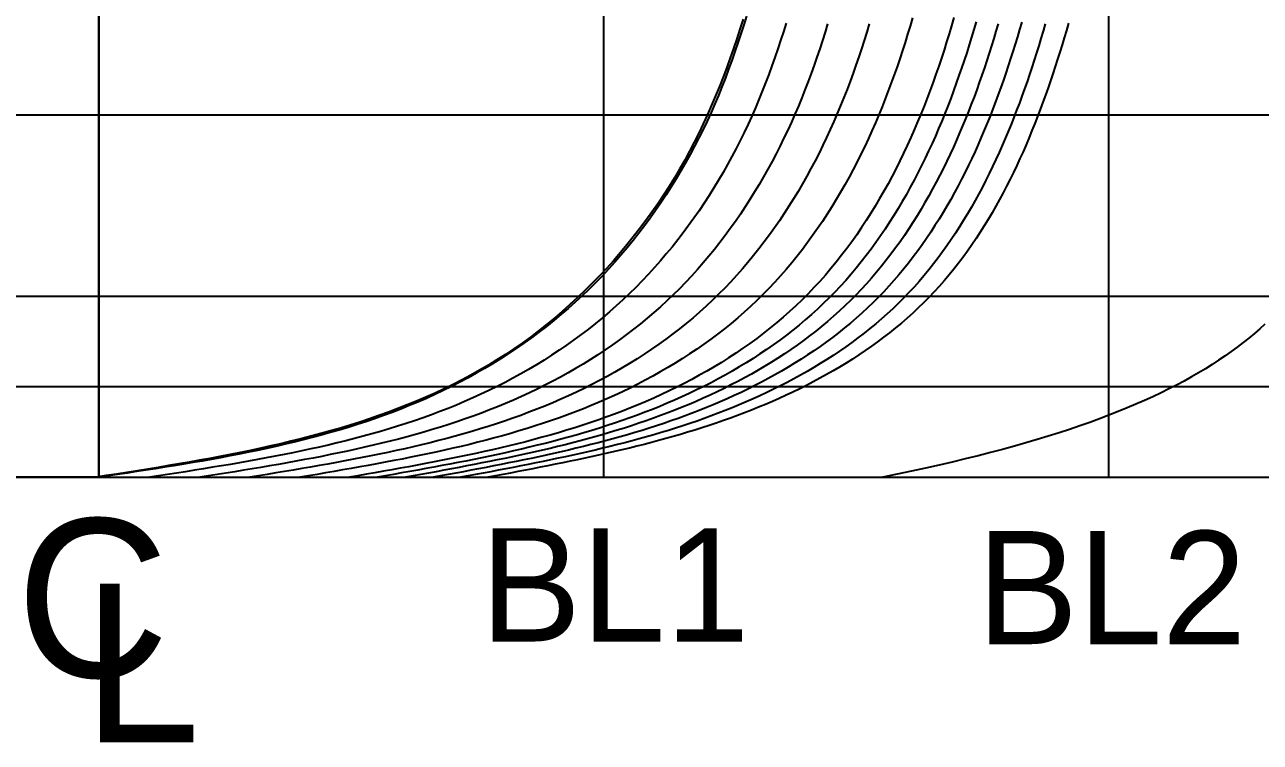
# Model space of a CAD drawing. Extents: x 3 to 181, y 2 to 128.
# Drawn here: x 91.73 to 98.55, y 78.96 to 82.92 of the extents above; entities that cross this region are included whole.
import ezdxf

# ---------------------------------------------------------------- set-up
doc = ezdxf.new("R2010")
doc.units = 0
doc.layers.get('0').update_dxf_attribs({"linetype": 'CONTINUOUS'})

msp = doc.modelspace()

# ---------------------------------------------------------------- linework, layer by layer
for p, q in [((94.9265, 80.4193), (94.9265, 96.4926)), ((97.7153, 80.4193), (97.7153, 96.4926)), ((92.1377, 80.4193), (92.1377, 89.4914)), ((92.1377, 89.4914), (92.1377, 80.4193)), ((92.1377, 89.4914), (92.1377, 80.5411)), ((92.1377, 89.4914), (92.1377, 80.4193)), ((92.1377, 80.4193), (92.1377, 86.7243)), ((92.1377, 80.4193), (92.1377, 86.3162)), ((92.1377, 80.4193), (92.1377, 85.8626)), ((80.6683, 82.4196), (92.1377, 82.4196)), ((92.1377, 82.4196), (103.6072, 82.4196)), ((80.6683, 81.4196), (92.1377, 81.4196)), ((92.1377, 81.4196), (103.6072, 81.4196)), ((80.6683, 80.9196), (92.1377, 80.9196)), ((92.1377, 80.9196), (103.6072, 80.9196)), ((80.6682, 80.4193), (92.1377, 80.4193)), ((92.1377, 80.4193), (80.6683, 80.4193)), ((92.1377, 80.4193), (103.6072, 80.4193)), ((92.1377, 80.4193), (95.9403, 80.4193)), ((92.1377, 80.4193), (103.2928, 80.4193)), ((92.1377, 80.4193), (92.1377, 80.4193)), ((92.1377, 80.4193), (103.6072, 80.4193)), ((92.1377, 80.4193), (103.2928, 80.4193))]:
    msp.add_line(p, q)
for points in [[(95.7136, 82.9655, 0), (95.6984, 82.9162, 0), (95.6828, 82.867, 0), (95.6667, 82.8179, 0), (95.6502, 82.7691, 0), (95.6331, 82.7204, 0), (95.6154, 82.6719, 0), (95.5972, 82.6236, 0), (95.5784, 82.5756, 0), (95.559, 82.5278, 0), (95.5388, 82.4802, 0), (95.518, 82.4329, 0), (95.4965, 82.3859, 0), (95.4742, 82.3392, 0), (95.4512, 82.2928, 0), (95.4274, 82.2467, 0), (95.403, 82.201, 0), (95.3778, 82.1557, 0), (95.3519, 82.1107, 0), (95.3253, 82.0661, 0), (95.298, 82.0219, 0), (95.27, 81.9782, 0), (95.2412, 81.9349, 0), (95.2118, 81.8921, 0), (95.1817, 81.8497, 0), (95.1509, 81.8079, 0), (95.1194, 81.7665, 0), (95.0873, 81.7258, 0), (95.0544, 81.6855, 0), (95.0209, 81.6459, 0), (94.9867, 81.6068, 0), (94.9519, 81.5683, 0), (94.9163, 81.5304, 0), (94.8802, 81.4932, 0), (94.8433, 81.4567, 0), (94.8058, 81.4208, 0), (94.7677, 81.3856, 0), (94.7289, 81.3511, 0), (94.6896, 81.3173, 0), (94.6496, 81.2842, 0), (94.6091, 81.2518, 0), (94.568, 81.2201, 0), (94.5264, 81.1892, 0), (94.4843, 81.159, 0), (94.4416, 81.1295, 0), (94.3986, 81.1008, 0), (94.355, 81.0728, 0), (94.3111, 81.0455, 0), (94.2667, 81.019, 0), (94.222, 80.9933, 0), (94.1769, 80.9683, 0), (94.1314, 80.9441, 0), (94.0856, 80.9207, 0), (94.0395, 80.8981, 0), (93.9931, 80.8762, 0), (93.9464, 80.855, 0), (93.8994, 80.8346, 0), (93.8522, 80.8149, 0), (93.8047, 80.7959, 0), (93.7569, 80.7775, 0), (93.7088, 80.7598, 0), (93.6606, 80.7427, 0), (93.6121, 80.7262, 0), (93.5633, 80.7102, 0), (93.5144, 80.6949, 0), (93.4652, 80.6801, 0), (93.4158, 80.6658, 0), (93.3662, 80.652, 0), (93.3165, 80.6387, 0), (93.2665, 80.6258, 0), (93.2164, 80.6134, 0), (93.1661, 80.6014, 0), (93.1156, 80.5898, 0), (93.0651, 80.5786, 0), (93.0143, 80.5678, 0), (92.9634, 80.5573, 0), (92.9125, 80.5471, 0), (92.8613, 80.5372, 0), (92.8101, 80.5276, 0), (92.7588, 80.5183, 0), (92.7074, 80.5092, 0), (92.6559, 80.5003, 0), (92.6043, 80.4916, 0), (92.5526, 80.4831, 0), (92.5009, 80.4748, 0), (92.4491, 80.4666, 0), (92.3973, 80.4585, 0), (92.3454, 80.4506, 0), (92.2935, 80.4427, 0), (92.2416, 80.4348, 0), (92.1897, 80.427, 0), (92.1377, 80.4193, 0)], [(95.695, 82.9478, 0), (95.6781, 82.894, 0), (95.6607, 82.8405, 0), (95.6427, 82.7872, 0), (95.6241, 82.7341, 0), (95.6049, 82.6813, 0), (95.5851, 82.6287, 0), (95.5646, 82.5764, 0), (95.5433, 82.5245, 0), (95.5214, 82.4728, 0), (95.4987, 82.4215, 0), (95.4752, 82.3705, 0), (95.4509, 82.3198, 0), (95.4257, 82.2696, 0), (95.3996, 82.2197, 0), (95.3727, 82.1702, 0), (95.3448, 82.1211, 0), (95.3159, 82.0725, 0), (95.2861, 82.0243, 0), (95.2554, 81.9766, 0), (95.2238, 81.9294, 0), (95.1913, 81.8827, 0), (95.1579, 81.8366, 0), (95.1237, 81.791, 0), (95.0886, 81.7461, 0), (95.0528, 81.7018, 0), (95.0161, 81.6581, 0), (94.9787, 81.6151, 0), (94.9405, 81.5728, 0), (94.9015, 81.5312, 0), (94.8619, 81.4904, 0), (94.8215, 81.4503, 0), (94.7804, 81.4111, 0), (94.7387, 81.3726, 0), (94.6963, 81.335, 0), (94.6533, 81.2983, 0), (94.6097, 81.2625, 0), (94.5654, 81.2276, 0), (94.5206, 81.1936, 0), (94.4753, 81.1606, 0), (94.4293, 81.1286, 0), (94.3829, 81.0976, 0), (94.3359, 81.0677, 0), (94.2885, 81.0387, 0), (94.2405, 81.0107, 0), (94.1921, 80.9837, 0), (94.1432, 80.9575, 0), (94.0939, 80.9323, 0), (94.0441, 80.908, 0), (93.994, 80.8845, 0), (93.9433, 80.8618, 0), (93.8923, 80.84, 0), (93.8409, 80.8189, 0), (93.7892, 80.7986, 0), (93.737, 80.779, 0), (93.6845, 80.7601, 0), (93.6317, 80.7419, 0), (93.5785, 80.7244, 0), (93.5251, 80.7075, 0), (93.4713, 80.6912, 0), (93.4172, 80.6754, 0), (93.3628, 80.6603, 0), (93.3082, 80.6457, 0), (93.2533, 80.6316, 0), (93.1982, 80.6179, 0), (93.1429, 80.6048, 0), (93.0873, 80.5921, 0), (93.0315, 80.5797, 0), (92.9755, 80.5678, 0), (92.9194, 80.5563, 0), (92.8631, 80.5451, 0), (92.8066, 80.5342, 0), (92.7499, 80.5236, 0), (92.6932, 80.5132, 0), (92.6363, 80.5031, 0), (92.5793, 80.4933, 0), (92.5222, 80.4836, 0), (92.465, 80.4741, 0), (92.4078, 80.4647, 0), (92.3505, 80.4555, 0), (92.2931, 80.4463, 0), (92.2357, 80.4373, 0), (92.1783, 80.4283, 0), (92.1209, 80.4193, 0)], [(95.9323, 82.9257, 0), (95.9175, 82.8783, 0), (95.9023, 82.8311, 0), (95.8867, 82.784, 0), (95.8706, 82.737, 0), (95.854, 82.6902, 0), (95.837, 82.6436, 0), (95.8194, 82.5972, 0), (95.8012, 82.551, 0), (95.7825, 82.505, 0), (95.7631, 82.4592, 0), (95.7431, 82.4137, 0), (95.7224, 82.3684, 0), (95.7011, 82.3233, 0), (95.6791, 82.2785, 0), (95.6565, 82.234, 0), (95.6332, 82.1899, 0), (95.6093, 82.146, 0), (95.5847, 82.1026, 0), (95.5595, 82.0594, 0), (95.5336, 82.0167, 0), (95.507, 81.9743, 0), (95.4798, 81.9324, 0), (95.452, 81.8909, 0), (95.4235, 81.8498, 0), (95.3943, 81.8093, 0), (95.3645, 81.7692, 0), (95.3341, 81.7296, 0), (95.303, 81.6905, 0), (95.2713, 81.652, 0), (95.2389, 81.614, 0), (95.2059, 81.5766, 0), (95.1722, 81.5397, 0), (95.1379, 81.5035, 0), (95.103, 81.4679, 0), (95.0674, 81.433, 0), (95.0312, 81.3987, 0), (94.9944, 81.365, 0), (94.9569, 81.3321, 0), (94.9189, 81.2998, 0), (94.8803, 81.2682, 0), (94.8412, 81.2373, 0), (94.8015, 81.207, 0), (94.7614, 81.1775, 0), (94.7207, 81.1486, 0), (94.6796, 81.1204, 0), (94.6381, 81.0929, 0), (94.5961, 81.0661, 0), (94.5537, 81.0401, 0), (94.511, 81.0147, 0), (94.4678, 80.99, 0), (94.4244, 80.9661, 0), (94.3806, 80.9428, 0), (94.3365, 80.9203, 0), (94.2921, 80.8985, 0), (94.2475, 80.8774, 0), (94.2025, 80.857, 0), (94.1574, 80.8373, 0), (94.1119, 80.8182, 0), (94.0662, 80.7997, 0), (94.0203, 80.7819, 0), (93.9742, 80.7646, 0), (93.9278, 80.748, 0), (93.8812, 80.7318, 0), (93.8344, 80.7163, 0), (93.7874, 80.7012, 0), (93.7402, 80.6867, 0), (93.6928, 80.6726, 0), (93.6452, 80.659, 0), (93.5974, 80.6459, 0), (93.5495, 80.6332, 0), (93.5014, 80.6209, 0), (93.4531, 80.6091, 0), (93.4047, 80.5975, 0), (93.3562, 80.5864, 0), (93.3075, 80.5756, 0), (93.2587, 80.5651, 0), (93.2098, 80.555, 0), (93.1608, 80.5451, 0), (93.1117, 80.5355, 0), (93.0624, 80.5261, 0), (93.0131, 80.517, 0), (92.9637, 80.5081, 0), (92.9142, 80.4994, 0), (92.8646, 80.4908, 0), (92.815, 80.4825, 0), (92.7653, 80.4743, 0), (92.7156, 80.4662, 0), (92.6658, 80.4582, 0), (92.616, 80.4503, 0), (92.5662, 80.4425, 0), (92.5164, 80.4347, 0), (92.4665, 80.427, 0), (92.4166, 80.4193, 0)], [(96.162, 82.9225, 0), (96.1478, 82.8765, 0), (96.1332, 82.8306, 0), (96.1182, 82.7849, 0), (96.1027, 82.7393, 0), (96.0869, 82.6938, 0), (96.0706, 82.6485, 0), (96.0538, 82.6033, 0), (96.0365, 82.5583, 0), (96.0187, 82.5135, 0), (96.0003, 82.4689, 0), (95.9813, 82.4245, 0), (95.9618, 82.3803, 0), (95.9416, 82.3363, 0), (95.9209, 82.2925, 0), (95.8995, 82.2491, 0), (95.8776, 82.2058, 0), (95.855, 82.1629, 0), (95.8318, 82.1203, 0), (95.8081, 82.078, 0), (95.7837, 82.0361, 0), (95.7587, 81.9945, 0), (95.7331, 81.9533, 0), (95.7068, 81.9125, 0), (95.68, 81.8721, 0), (95.6525, 81.8322, 0), (95.6244, 81.7927, 0), (95.5957, 81.7537, 0), (95.5664, 81.7151, 0), (95.5364, 81.6771, 0), (95.5058, 81.6396, 0), (95.4746, 81.6026, 0), (95.4428, 81.5662, 0), (95.4103, 81.5304, 0), (95.3772, 81.4951, 0), (95.3435, 81.4605, 0), (95.3092, 81.4265, 0), (95.2742, 81.3932, 0), (95.2385, 81.3605, 0), (95.2023, 81.3284, 0), (95.1655, 81.297, 0), (95.1282, 81.2663, 0), (95.0903, 81.2362, 0), (95.0519, 81.2068, 0), (95.013, 81.178, 0), (94.9736, 81.1499, 0), (94.9338, 81.1225, 0), (94.8935, 81.0957, 0), (94.8528, 81.0696, 0), (94.8118, 81.0442, 0), (94.7703, 81.0194, 0), (94.7285, 80.9953, 0), (94.6864, 80.9719, 0), (94.6439, 80.9492, 0), (94.6012, 80.9271, 0), (94.5582, 80.9057, 0), (94.515, 80.885, 0), (94.4714, 80.8649, 0), (94.4277, 80.8455, 0), (94.3837, 80.8266, 0), (94.3394, 80.8084, 0), (94.295, 80.7908, 0), (94.2503, 80.7737, 0), (94.2054, 80.7572, 0), (94.1603, 80.7412, 0), (94.115, 80.7257, 0), (94.0695, 80.7107, 0), (94.0239, 80.6963, 0), (93.978, 80.6822, 0), (93.932, 80.6687, 0), (93.8858, 80.6555, 0), (93.8394, 80.6428, 0), (93.7929, 80.6305, 0), (93.7462, 80.6185, 0), (93.6994, 80.607, 0), (93.6524, 80.5958, 0), (93.6054, 80.5849, 0), (93.5582, 80.5743, 0), (93.5109, 80.564, 0), (93.4634, 80.5541, 0), (93.4159, 80.5443, 0), (93.3683, 80.5349, 0), (93.3206, 80.5256, 0), (93.2728, 80.5166, 0), (93.2249, 80.5078, 0), (93.1769, 80.4992, 0), (93.1289, 80.4907, 0), (93.0808, 80.4824, 0), (93.0327, 80.4742, 0), (92.9845, 80.4661, 0), (92.9363, 80.4582, 0), (92.8881, 80.4503, 0), (92.8398, 80.4425, 0), (92.7915, 80.4347, 0), (92.7432, 80.427, 0), (92.6949, 80.4193, 0)], [(96.3919, 82.9219, 0), (96.3779, 82.8763, 0), (96.3636, 82.8307, 0), (96.3489, 82.7853, 0), (96.3338, 82.74, 0), (96.3182, 82.6948, 0), (96.3023, 82.6498, 0), (96.2859, 82.6049, 0), (96.269, 82.5602, 0), (96.2516, 82.5156, 0), (96.2337, 82.4712, 0), (96.2152, 82.427, 0), (96.1962, 82.3829, 0), (96.1766, 82.3391, 0), (96.1565, 82.2955, 0), (96.1357, 82.2521, 0), (96.1144, 82.2089, 0), (96.0925, 82.1661, 0), (96.07, 82.1235, 0), (96.0469, 82.0813, 0), (96.0232, 82.0394, 0), (95.999, 81.9978, 0), (95.9741, 81.9566, 0), (95.9486, 81.9158, 0), (95.9224, 81.8754, 0), (95.8957, 81.8355, 0), (95.8684, 81.796, 0), (95.8404, 81.7569, 0), (95.8118, 81.7184, 0), (95.7826, 81.6803, 0), (95.7527, 81.6428, 0), (95.7222, 81.6058, 0), (95.6911, 81.5694, 0), (95.6593, 81.5335, 0), (95.6269, 81.4983, 0), (95.5938, 81.4637, 0), (95.56, 81.4297, 0), (95.5256, 81.3964, 0), (95.4906, 81.3637, 0), (95.4549, 81.3317, 0), (95.4186, 81.3004, 0), (95.3818, 81.2697, 0), (95.3444, 81.2397, 0), (95.3064, 81.2103, 0), (95.268, 81.1816, 0), (95.229, 81.1536, 0), (95.1896, 81.1263, 0), (95.1498, 81.0996, 0), (95.1095, 81.0735, 0), (95.0688, 81.0482, 0), (95.0277, 81.0235, 0), (94.9863, 80.9994, 0), (94.9446, 80.9761, 0), (94.9025, 80.9534, 0), (94.8601, 80.9313, 0), (94.8175, 80.91, 0), (94.7746, 80.8893, 0), (94.7315, 80.8692, 0), (94.6881, 80.8497, 0), (94.6445, 80.8309, 0), (94.6007, 80.8126, 0), (94.5567, 80.795, 0), (94.5124, 80.7779, 0), (94.4679, 80.7613, 0), (94.4232, 80.7453, 0), (94.3784, 80.7297, 0), (94.3333, 80.7147, 0), (94.288, 80.7001, 0), (94.2426, 80.686, 0), (94.197, 80.6724, 0), (94.1513, 80.6591, 0), (94.1053, 80.6463, 0), (94.0593, 80.6339, 0), (94.0131, 80.6218, 0), (93.9667, 80.6102, 0), (93.9202, 80.5988, 0), (93.8736, 80.5878, 0), (93.8269, 80.5771, 0), (93.78, 80.5667, 0), (93.733, 80.5566, 0), (93.686, 80.5467, 0), (93.6388, 80.5371, 0), (93.5916, 80.5277, 0), (93.5443, 80.5186, 0), (93.4969, 80.5096, 0), (93.4494, 80.5008, 0), (93.4019, 80.4922, 0), (93.3543, 80.4837, 0), (93.3066, 80.4754, 0), (93.2589, 80.4671, 0), (93.2112, 80.459, 0), (93.1635, 80.451, 0), (93.1157, 80.443, 0), (93.0679, 80.435, 0), (93.0201, 80.4271, 0), (92.9722, 80.4193, 0)], [(96.631, 82.9552, 0), (96.6175, 82.9099, 0), (96.6038, 82.8648, 0), (96.5896, 82.8197, 0), (96.5752, 82.7747, 0), (96.5603, 82.7299, 0), (96.5451, 82.6852, 0), (96.5294, 82.6406, 0), (96.5133, 82.5961, 0), (96.4968, 82.5518, 0), (96.4798, 82.5076, 0), (96.4622, 82.4635, 0), (96.4442, 82.4197, 0), (96.4256, 82.3759, 0), (96.4065, 82.3324, 0), (96.3869, 82.2891, 0), (96.3667, 82.2459, 0), (96.3459, 82.2031, 0), (96.3246, 82.1605, 0), (96.3027, 82.1181, 0), (96.2802, 82.0761, 0), (96.2572, 82.0344, 0), (96.2335, 81.9931, 0), (96.2093, 81.9521, 0), (96.1845, 81.9115, 0), (96.159, 81.8713, 0), (96.133, 81.8315, 0), (96.1063, 81.7921, 0), (96.079, 81.7533, 0), (96.0511, 81.7149, 0), (96.0226, 81.677, 0), (95.9934, 81.6396, 0), (95.9636, 81.6028, 0), (95.9331, 81.5666, 0), (95.9019, 81.5309, 0), (95.8701, 81.4959, 0), (95.8377, 81.4614, 0), (95.8045, 81.4277, 0), (95.7707, 81.3946, 0), (95.7362, 81.3621, 0), (95.7011, 81.3303, 0), (95.6653, 81.2992, 0), (95.629, 81.2688, 0), (95.5921, 81.239, 0), (95.5546, 81.2099, 0), (95.5166, 81.1814, 0), (95.4782, 81.1537, 0), (95.4392, 81.1265, 0), (95.3998, 81.1001, 0), (95.36, 81.0743, 0), (95.3197, 81.0491, 0), (95.2791, 81.0246, 0), (95.2381, 81.0008, 0), (95.1968, 80.9776, 0), (95.1552, 80.9551, 0), (95.1133, 80.9332, 0), (95.0711, 80.912, 0), (95.0287, 80.8914, 0), (94.986, 80.8714, 0), (94.9432, 80.8521, 0), (94.9, 80.8333, 0), (94.8567, 80.8152, 0), (94.8131, 80.7976, 0), (94.7694, 80.7805, 0), (94.7254, 80.764, 0), (94.6812, 80.748, 0), (94.6369, 80.7324, 0), (94.5923, 80.7174, 0), (94.5476, 80.7029, 0), (94.5027, 80.6887, 0), (94.4577, 80.6751, 0), (94.4124, 80.6618, 0), (94.3671, 80.6489, 0), (94.3216, 80.6365, 0), (94.2759, 80.6244, 0), (94.2301, 80.6126, 0), (94.1842, 80.6012, 0), (94.1381, 80.5901, 0), (94.092, 80.5794, 0), (94.0457, 80.5689, 0), (93.9993, 80.5586, 0), (93.9528, 80.5487, 0), (93.9063, 80.539, 0), (93.8596, 80.5295, 0), (93.8129, 80.5202, 0), (93.766, 80.5111, 0), (93.7192, 80.5022, 0), (93.6722, 80.4934, 0), (93.6252, 80.4848, 0), (93.5782, 80.4764, 0), (93.5311, 80.468, 0), (93.484, 80.4597, 0), (93.4368, 80.4515, 0), (93.3896, 80.4434, 0), (93.3424, 80.4353, 0), (93.2952, 80.4273, 0), (93.248, 80.4193, 0)], [(96.8597, 82.9572, 0), (96.8465, 82.9123, 0), (96.833, 82.8674, 0), (96.8191, 82.8227, 0), (96.8049, 82.778, 0), (96.7904, 82.7334, 0), (96.7755, 82.6889, 0), (96.7602, 82.6446, 0), (96.7445, 82.6003, 0), (96.7284, 82.5562, 0), (96.7118, 82.5122, 0), (96.6947, 82.4683, 0), (96.6772, 82.4246, 0), (96.6591, 82.381, 0), (96.6406, 82.3375, 0), (96.6215, 82.2943, 0), (96.6019, 82.2512, 0), (96.5818, 82.2084, 0), (96.5611, 82.1658, 0), (96.5398, 82.1235, 0), (96.518, 82.0815, 0), (96.4957, 82.0398, 0), (96.4727, 81.9985, 0), (96.4492, 81.9574, 0), (96.4251, 81.9168, 0), (96.4004, 81.8765, 0), (96.3751, 81.8367, 0), (96.3491, 81.7973, 0), (96.3226, 81.7584, 0), (96.2954, 81.7199, 0), (96.2675, 81.682, 0), (96.239, 81.6446, 0), (96.2099, 81.6077, 0), (96.1801, 81.5714, 0), (96.1496, 81.5357, 0), (96.1185, 81.5006, 0), (96.0866, 81.4661, 0), (96.0541, 81.4323, 0), (96.0209, 81.3991, 0), (95.9869, 81.3667, 0), (95.9523, 81.3349, 0), (95.9171, 81.3038, 0), (95.8813, 81.2733, 0), (95.8448, 81.2436, 0), (95.8078, 81.2145, 0), (95.7703, 81.186, 0), (95.7322, 81.1583, 0), (95.6937, 81.1312, 0), (95.6546, 81.1047, 0), (95.6152, 81.079, 0), (95.5753, 81.0538, 0), (95.5351, 81.0293, 0), (95.4944, 81.0055, 0), (95.4535, 80.9823, 0), (95.4122, 80.9598, 0), (95.3706, 80.9379, 0), (95.3288, 80.9167, 0), (95.2867, 80.8961, 0), (95.2444, 80.8761, 0), (95.2019, 80.8567, 0), (95.1591, 80.8379, 0), (95.1161, 80.8197, 0), (95.0729, 80.802, 0), (95.0295, 80.7849, 0), (94.9859, 80.7683, 0), (94.9421, 80.7522, 0), (94.8982, 80.7366, 0), (94.854, 80.7215, 0), (94.8097, 80.7068, 0), (94.7652, 80.6926, 0), (94.7205, 80.6788, 0), (94.6757, 80.6655, 0), (94.6307, 80.6525, 0), (94.5856, 80.6399, 0), (94.5403, 80.6277, 0), (94.4949, 80.6158, 0), (94.4494, 80.6043, 0), (94.4038, 80.5931, 0), (94.358, 80.5821, 0), (94.3122, 80.5715, 0), (94.2662, 80.5612, 0), (94.2201, 80.5511, 0), (94.174, 80.5412, 0), (94.1278, 80.5316, 0), (94.0814, 80.5221, 0), (94.0351, 80.5129, 0), (93.9886, 80.5038, 0), (93.9421, 80.4949, 0), (93.8955, 80.4861, 0), (93.8489, 80.4775, 0), (93.8022, 80.469, 0), (93.7556, 80.4605, 0), (93.7088, 80.4522, 0), (93.6621, 80.4439, 0), (93.6153, 80.4357, 0), (93.5685, 80.4274, 0), (93.5217, 80.4193, 0)], [(96.982, 82.9336, 0), (96.9693, 82.8909, 0), (96.9564, 82.8483, 0), (96.9433, 82.8058, 0), (96.9298, 82.7633, 0), (96.916, 82.7209, 0), (96.9018, 82.6786, 0), (96.8873, 82.6364, 0), (96.8725, 82.5943, 0), (96.8572, 82.5523, 0), (96.8416, 82.5105, 0), (96.8256, 82.4687, 0), (96.8091, 82.427, 0), (96.7922, 82.3855, 0), (96.7748, 82.3441, 0), (96.7569, 82.3028, 0), (96.7386, 82.2617, 0), (96.7198, 82.2209, 0), (96.7006, 82.1802, 0), (96.6808, 82.1397, 0), (96.6605, 82.0996, 0), (96.6398, 82.0596, 0), (96.6185, 82.02, 0), (96.5967, 81.9807, 0), (96.5743, 81.9417, 0), (96.5514, 81.903, 0), (96.528, 81.8648, 0), (96.504, 81.8269, 0), (96.4794, 81.7894, 0), (96.4543, 81.7523, 0), (96.4286, 81.7157, 0), (96.4023, 81.6795, 0), (96.3754, 81.6438, 0), (96.3479, 81.6086, 0), (96.3198, 81.574, 0), (96.2911, 81.5398, 0), (96.2618, 81.5063, 0), (96.2318, 81.4733, 0), (96.2012, 81.4409, 0), (96.1699, 81.4091, 0), (96.138, 81.3779, 0), (96.1054, 81.3474, 0), (96.0723, 81.3175, 0), (96.0385, 81.2882, 0), (96.0043, 81.2595, 0), (95.9694, 81.2314, 0), (95.9341, 81.2039, 0), (95.8983, 81.1771, 0), (95.862, 81.1509, 0), (95.8253, 81.1252, 0), (95.7881, 81.1002, 0), (95.7505, 81.0757, 0), (95.7126, 81.0519, 0), (95.6743, 81.0286, 0), (95.6357, 81.006, 0), (95.5968, 80.9839, 0), (95.5575, 80.9624, 0), (95.5181, 80.9415, 0), (95.4783, 80.9211, 0), (95.4384, 80.9014, 0), (95.3982, 80.8822, 0), (95.3578, 80.8636, 0), (95.3173, 80.8455, 0), (95.2765, 80.8279, 0), (95.2355, 80.8108, 0), (95.1944, 80.7942, 0), (95.1531, 80.7781, 0), (95.1115, 80.7625, 0), (95.0699, 80.7473, 0), (95.028, 80.7326, 0), (94.986, 80.7183, 0), (94.9438, 80.7044, 0), (94.9015, 80.6909, 0), (94.8591, 80.6778, 0), (94.8165, 80.6651, 0), (94.7737, 80.6527, 0), (94.7309, 80.6407, 0), (94.6879, 80.6289, 0), (94.6448, 80.6176, 0), (94.6015, 80.6065, 0), (94.5582, 80.5957, 0), (94.5148, 80.5852, 0), (94.4712, 80.5749, 0), (94.4276, 80.5649, 0), (94.3839, 80.5551, 0), (94.3401, 80.5456, 0), (94.2962, 80.5362, 0), (94.2522, 80.527, 0), (94.2082, 80.5181, 0), (94.1641, 80.5092, 0), (94.12, 80.5006, 0), (94.0758, 80.4921, 0), (94.0316, 80.4837, 0), (93.9873, 80.4754, 0), (93.943, 80.4672, 0), (93.8986, 80.4591, 0), (93.8542, 80.451, 0), (93.8098, 80.443, 0), (93.7654, 80.4351, 0), (93.721, 80.4272, 0), (93.6766, 80.4193, 0)], [(97.1035, 82.9224, 0), (97.0915, 82.8817, 0), (97.0792, 82.841, 0), (97.0666, 82.8005, 0), (97.0538, 82.7599, 0), (97.0407, 82.7195, 0), (97.0273, 82.6791, 0), (97.0136, 82.6388, 0), (96.9995, 82.5986, 0), (96.9851, 82.5585, 0), (96.9704, 82.5185, 0), (96.9553, 82.4786, 0), (96.9398, 82.4388, 0), (96.9239, 82.399, 0), (96.9076, 82.3594, 0), (96.8909, 82.32, 0), (96.8738, 82.2806, 0), (96.8562, 82.2415, 0), (96.8382, 82.2025, 0), (96.8198, 82.1637, 0), (96.8009, 82.1251, 0), (96.7816, 82.0868, 0), (96.7618, 82.0487, 0), (96.7416, 82.0108, 0), (96.7208, 81.9733, 0), (96.6996, 81.936, 0), (96.6779, 81.8991, 0), (96.6557, 81.8625, 0), (96.633, 81.8263, 0), (96.6097, 81.7904, 0), (96.586, 81.7549, 0), (96.5617, 81.7198, 0), (96.5368, 81.6852, 0), (96.5115, 81.6509, 0), (96.4855, 81.6172, 0), (96.459, 81.5839, 0), (96.432, 81.551, 0), (96.4043, 81.5187, 0), (96.3761, 81.4869, 0), (96.3473, 81.4557, 0), (96.3179, 81.425, 0), (96.2879, 81.3949, 0), (96.2573, 81.3653, 0), (96.2261, 81.3364, 0), (96.1943, 81.308, 0), (96.1621, 81.2801, 0), (96.1293, 81.2529, 0), (96.0961, 81.2262, 0), (96.0623, 81.2, 0), (96.0281, 81.1744, 0), (95.9935, 81.1494, 0), (95.9585, 81.1249, 0), (95.9231, 81.1009, 0), (95.8873, 81.0776, 0), (95.8512, 81.0547, 0), (95.8147, 81.0324, 0), (95.778, 81.0106, 0), (95.7409, 80.9894, 0), (95.7036, 80.9687, 0), (95.666, 80.9485, 0), (95.6282, 80.9289, 0), (95.5902, 80.9098, 0), (95.552, 80.8912, 0), (95.5136, 80.8731, 0), (95.475, 80.8555, 0), (95.4362, 80.8384, 0), (95.3973, 80.8218, 0), (95.3581, 80.8056, 0), (95.3189, 80.7899, 0), (95.2794, 80.7746, 0), (95.2398, 80.7597, 0), (95.2, 80.7453, 0), (95.1601, 80.7312, 0), (95.12, 80.7175, 0), (95.0798, 80.7042, 0), (95.0395, 80.6913, 0), (94.999, 80.6787, 0), (94.9584, 80.6664, 0), (94.9177, 80.6545, 0), (94.8768, 80.6429, 0), (94.8359, 80.6316, 0), (94.7948, 80.6206, 0), (94.7536, 80.6098, 0), (94.7124, 80.5993, 0), (94.671, 80.5891, 0), (94.6295, 80.5791, 0), (94.588, 80.5694, 0), (94.5464, 80.5598, 0), (94.5046, 80.5505, 0), (94.4629, 80.5414, 0), (94.421, 80.5324, 0), (94.3791, 80.5236, 0), (94.3371, 80.515, 0), (94.2951, 80.5065, 0), (94.253, 80.4982, 0), (94.2109, 80.4899, 0), (94.1687, 80.4818, 0), (94.1265, 80.4738, 0), (94.0843, 80.4658, 0), (94.042, 80.4579, 0), (93.9998, 80.4501, 0), (93.9575, 80.4424, 0), (93.9151, 80.4346, 0), (93.8728, 80.4269, 0), (93.8305, 80.4193, 0)], [(97.2337, 82.9314, 0), (97.2219, 82.8912, 0), (97.2099, 82.8509, 0), (97.1977, 82.8108, 0), (97.1852, 82.7707, 0), (97.1724, 82.7307, 0), (97.1593, 82.6908, 0), (97.1459, 82.6509, 0), (97.1323, 82.6111, 0), (97.1183, 82.5714, 0), (97.1039, 82.5318, 0), (97.0893, 82.4922, 0), (97.0742, 82.4528, 0), (97.0588, 82.4134, 0), (97.043, 82.3741, 0), (97.0269, 82.335, 0), (97.0103, 82.296, 0), (96.9933, 82.2571, 0), (96.9759, 82.2184, 0), (96.9581, 82.1799, 0), (96.9398, 82.1415, 0), (96.9211, 82.1034, 0), (96.902, 82.0655, 0), (96.8824, 82.0279, 0), (96.8623, 81.9906, 0), (96.8418, 81.9535, 0), (96.8208, 81.9167, 0), (96.7993, 81.8803, 0), (96.7773, 81.8442, 0), (96.7548, 81.8084, 0), (96.7318, 81.773, 0), (96.7083, 81.738, 0), (96.6842, 81.7034, 0), (96.6596, 81.6692, 0), (96.6345, 81.6355, 0), (96.6088, 81.6022, 0), (96.5826, 81.5694, 0), (96.5557, 81.5371, 0), (96.5283, 81.5052, 0), (96.5003, 81.4739, 0), (96.4718, 81.4432, 0), (96.4426, 81.413, 0), (96.4128, 81.3834, 0), (96.3824, 81.3543, 0), (96.3515, 81.3258, 0), (96.3201, 81.2979, 0), (96.2881, 81.2705, 0), (96.2556, 81.2437, 0), (96.2226, 81.2175, 0), (96.1891, 81.1918, 0), (96.1553, 81.1666, 0), (96.121, 81.142, 0), (96.0863, 81.1179, 0), (96.0512, 81.0944, 0), (96.0157, 81.0714, 0), (95.9799, 81.0489, 0), (95.9438, 81.027, 0), (95.9074, 81.0056, 0), (95.8708, 80.9847, 0), (95.8338, 80.9643, 0), (95.7966, 80.9445, 0), (95.7592, 80.9252, 0), (95.7216, 80.9064, 0), (95.6838, 80.8881, 0), (95.6458, 80.8702, 0), (95.6077, 80.8529, 0), (95.5693, 80.8361, 0), (95.5308, 80.8196, 0), (95.4922, 80.8037, 0), (95.4533, 80.7882, 0), (95.4143, 80.7731, 0), (95.3752, 80.7584, 0), (95.3359, 80.7441, 0), (95.2964, 80.7302, 0), (95.2568, 80.7166, 0), (95.2171, 80.7035, 0), (95.1772, 80.6906, 0), (95.1372, 80.6782, 0), (95.0971, 80.666, 0), (95.0569, 80.6542, 0), (95.0165, 80.6426, 0), (94.9761, 80.6314, 0), (94.9355, 80.6205, 0), (94.8948, 80.6098, 0), (94.8541, 80.5994, 0), (94.8132, 80.5892, 0), (94.7723, 80.5792, 0), (94.7313, 80.5695, 0), (94.6902, 80.56, 0), (94.649, 80.5507, 0), (94.6077, 80.5416, 0), (94.5664, 80.5326, 0), (94.525, 80.5238, 0), (94.4836, 80.5152, 0), (94.4421, 80.5067, 0), (94.4005, 80.4984, 0), (94.359, 80.4901, 0), (94.3173, 80.482, 0), (94.2757, 80.4739, 0), (94.234, 80.466, 0), (94.1923, 80.4581, 0), (94.1505, 80.4502, 0), (94.1088, 80.4425, 0), (94.067, 80.4347, 0), (94.0252, 80.427, 0), (93.9834, 80.4193, 0)], [(97.3638, 82.9217, 0), (97.3521, 82.8816, 0), (97.3401, 82.8416, 0), (97.328, 82.8017, 0), (97.3156, 82.7618, 0), (97.3029, 82.722, 0), (97.2899, 82.6822, 0), (97.2767, 82.6425, 0), (97.2631, 82.6029, 0), (97.2493, 82.5634, 0), (97.2351, 82.5239, 0), (97.2206, 82.4845, 0), (97.2057, 82.4452, 0), (97.1905, 82.4059, 0), (97.1749, 82.3668, 0), (97.1589, 82.3278, 0), (97.1426, 82.2889, 0), (97.1258, 82.2501, 0), (97.1087, 82.2115, 0), (97.0911, 82.1731, 0), (97.0732, 82.1348, 0), (97.0547, 82.0968, 0), (97.0359, 82.059, 0), (97.0166, 82.0215, 0), (96.9968, 81.9842, 0), (96.9766, 81.9472, 0), (96.9559, 81.9105, 0), (96.9347, 81.8742, 0), (96.913, 81.8381, 0), (96.8908, 81.8025, 0), (96.8681, 81.7672, 0), (96.8449, 81.7322, 0), (96.8211, 81.6977, 0), (96.7968, 81.6637, 0), (96.7719, 81.63, 0), (96.7465, 81.5968, 0), (96.7205, 81.5641, 0), (96.6939, 81.5319, 0), (96.6668, 81.5002, 0), (96.639, 81.4691, 0), (96.6107, 81.4385, 0), (96.5817, 81.4084, 0), (96.5521, 81.3789, 0), (96.5219, 81.35, 0), (96.4912, 81.3217, 0), (96.4599, 81.2939, 0), (96.4281, 81.2667, 0), (96.3957, 81.2401, 0), (96.3629, 81.214, 0), (96.3296, 81.1884, 0), (96.2959, 81.1635, 0), (96.2617, 81.139, 0), (96.2272, 81.1151, 0), (96.1922, 81.0917, 0), (96.1569, 81.0689, 0), (96.1213, 81.0466, 0), (96.0853, 81.0248, 0), (96.049, 81.0036, 0), (96.0125, 80.9829, 0), (95.9757, 80.9626, 0), (95.9387, 80.9429, 0), (95.9014, 80.9238, 0), (95.864, 80.9051, 0), (95.8263, 80.8869, 0), (95.7885, 80.8692, 0), (95.7505, 80.852, 0), (95.7124, 80.8352, 0), (95.674, 80.8189, 0), (95.6356, 80.803, 0), (95.5969, 80.7876, 0), (95.5581, 80.7726, 0), (95.5191, 80.758, 0), (95.48, 80.7437, 0), (95.4408, 80.7299, 0), (95.4014, 80.7164, 0), (95.3619, 80.7033, 0), (95.3222, 80.6905, 0), (95.2824, 80.6781, 0), (95.2425, 80.666, 0), (95.2025, 80.6542, 0), (95.1624, 80.6427, 0), (95.1221, 80.6315, 0), (95.0818, 80.6206, 0), (95.0414, 80.6099, 0), (95.0008, 80.5995, 0), (94.9602, 80.5893, 0), (94.9195, 80.5794, 0), (94.8787, 80.5697, 0), (94.8378, 80.5602, 0), (94.7969, 80.5509, 0), (94.7559, 80.5418, 0), (94.7148, 80.5328, 0), (94.6737, 80.524, 0), (94.6325, 80.5154, 0), (94.5912, 80.5069, 0), (94.5499, 80.4985, 0), (94.5086, 80.4903, 0), (94.4672, 80.4821, 0), (94.4258, 80.474, 0), (94.3844, 80.4661, 0), (94.3429, 80.4582, 0), (94.3014, 80.4503, 0), (94.2599, 80.4425, 0), (94.2184, 80.4347, 0), (94.1768, 80.427, 0), (94.1353, 80.4193, 0)], [(97.4922, 82.9259, 0), (97.4806, 82.886, 0), (97.4688, 82.8461, 0), (97.4568, 82.8062, 0), (97.4445, 82.7664, 0), (97.432, 82.7267, 0), (97.4192, 82.687, 0), (97.4062, 82.6474, 0), (97.3928, 82.6079, 0), (97.3791, 82.5684, 0), (97.3652, 82.529, 0), (97.3509, 82.4896, 0), (97.3362, 82.4504, 0), (97.3213, 82.4112, 0), (97.3059, 82.3721, 0), (97.2902, 82.3331, 0), (97.2742, 82.2942, 0), (97.2577, 82.2554, 0), (97.2409, 82.2168, 0), (97.2236, 82.1784, 0), (97.206, 82.1401, 0), (97.1879, 82.1021, 0), (97.1693, 82.0642, 0), (97.1504, 82.0267, 0), (97.1309, 81.9894, 0), (97.111, 81.9523, 0), (97.0907, 81.9156, 0), (97.0698, 81.8792, 0), (97.0485, 81.8431, 0), (97.0266, 81.8073, 0), (97.0043, 81.772, 0), (96.9814, 81.737, 0), (96.958, 81.7024, 0), (96.934, 81.6682, 0), (96.9095, 81.6345, 0), (96.8844, 81.6013, 0), (96.8587, 81.5685, 0), (96.8325, 81.5362, 0), (96.8056, 81.5045, 0), (96.7782, 81.4732, 0), (96.7502, 81.4425, 0), (96.7215, 81.4124, 0), (96.6922, 81.3829, 0), (96.6623, 81.3539, 0), (96.6318, 81.3255, 0), (96.6007, 81.2977, 0), (96.5691, 81.2704, 0), (96.537, 81.2437, 0), (96.5044, 81.2176, 0), (96.4714, 81.192, 0), (96.4378, 81.167, 0), (96.4039, 81.1425, 0), (96.3695, 81.1185, 0), (96.3347, 81.0951, 0), (96.2996, 81.0722, 0), (96.2641, 81.0499, 0), (96.2283, 81.0281, 0), (96.1922, 81.0068, 0), (96.1558, 80.986, 0), (96.1191, 80.9658, 0), (96.0823, 80.946, 0), (96.0452, 80.9268, 0), (96.0079, 80.908, 0), (95.9704, 80.8898, 0), (95.9327, 80.8721, 0), (95.8949, 80.8548, 0), (95.8568, 80.838, 0), (95.8187, 80.8216, 0), (95.7803, 80.8057, 0), (95.7418, 80.7902, 0), (95.7032, 80.7751, 0), (95.6643, 80.7604, 0), (95.6254, 80.7461, 0), (95.5863, 80.7322, 0), (95.5471, 80.7187, 0), (95.5077, 80.7055, 0), (95.4682, 80.6927, 0), (95.4286, 80.6802, 0), (95.3888, 80.668, 0), (95.349, 80.6561, 0), (95.309, 80.6446, 0), (95.2689, 80.6333, 0), (95.2287, 80.6223, 0), (95.1885, 80.6116, 0), (95.1481, 80.6011, 0), (95.1076, 80.5909, 0), (95.0671, 80.5809, 0), (95.0265, 80.5711, 0), (94.9857, 80.5615, 0), (94.945, 80.5521, 0), (94.9041, 80.5429, 0), (94.8632, 80.5339, 0), (94.8222, 80.525, 0), (94.7812, 80.5163, 0), (94.7401, 80.5077, 0), (94.699, 80.4993, 0), (94.6578, 80.491, 0), (94.6166, 80.4827, 0), (94.5754, 80.4746, 0), (94.5341, 80.4665, 0), (94.4928, 80.4586, 0), (94.4515, 80.4506, 0), (94.4101, 80.4427, 0), (94.3688, 80.4349, 0), (94.3274, 80.4271, 0), (94.286, 80.4193, 0)], [(98.5769, 81.2654, 0), (98.5479, 81.2392, 0), (98.5182, 81.2133, 0), (98.4876, 81.1878, 0), (98.4561, 81.1627, 0), (98.4238, 81.1378, 0), (98.3905, 81.1133, 0), (98.3564, 81.0892, 0), (98.3212, 81.0653, 0), (98.2851, 81.0418, 0), (98.248, 81.0185, 0), (98.2098, 80.9956, 0), (98.1706, 80.973, 0), (98.1304, 80.9506, 0), (98.089, 80.9286, 0), (98.0465, 80.9068, 0), (98.0028, 80.8853, 0), (97.958, 80.864, 0), (97.9119, 80.8431, 0), (97.8647, 80.8223, 0), (97.8162, 80.8019, 0), (97.7664, 80.7816, 0), (97.7153, 80.7616, 0), (97.6629, 80.7419, 0), (97.6092, 80.7224, 0), (97.5541, 80.703, 0), (97.4976, 80.6839, 0), (97.4396, 80.665, 0), (97.3803, 80.6464, 0), (97.3194, 80.6279, 0), (97.2571, 80.6096, 0), (97.1933, 80.5915, 0), (97.1279, 80.5735, 0), (97.061, 80.5558, 0), (96.9924, 80.5382, 0), (96.9223, 80.5207, 0), (96.8505, 80.5035, 0), (96.7771, 80.4864, 0), (96.7019, 80.4694, 0), (96.6251, 80.4525, 0), (96.5465, 80.4358, 0), (96.4662, 80.4193, 0)]]:
    msp.add_polyline3d(points)

# ---------------------------------------------------------------- texts
for s, height, p in [('C', 0.875, (91.6811, 79.3152)), ('BL1', 0.625, (94.2434, 79.5127)), ('BL2', 0.625, (96.9872, 79.498)), ('L', 0.875, (92.0482, 78.9564))]:
    msp.add_text(s, height=height).set_placement(p)

doc.saveas('drawing.dxf')
